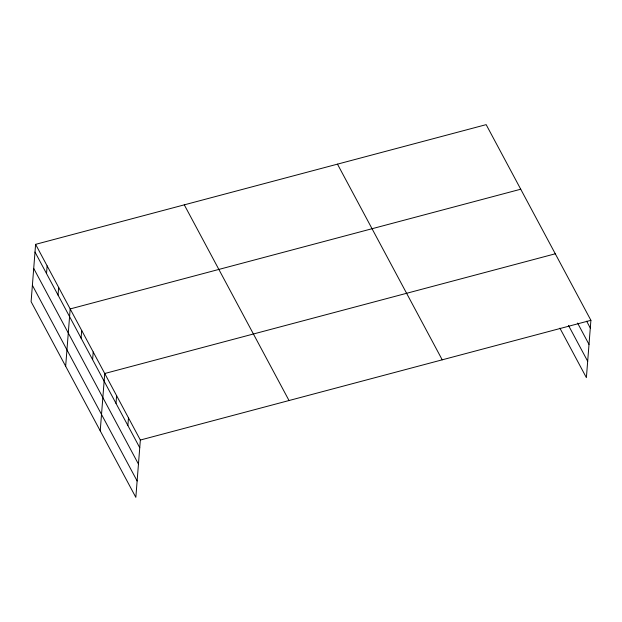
<?xml version="1.0" encoding="UTF-8"?>
<svg xmlns="http://www.w3.org/2000/svg" width="622" height="622" viewBox="0 0 622 622"><rect width="100%" height="100%" fill="white"/><g stroke="black" fill="none" stroke-linecap="round" stroke-linejoin="round"><path stroke-width="0.93" d="M35.609 244.353L31.1 301.678L135.837 497.359L140.347 440.034L35.609 244.353L486.163 124.641L590.9 320.322L586.39 377.647L559.909 328.175M46.526 273.571L47.132 265.882M58.048 295.1L58.655 287.403M65.66 366.257L70.177 308.932L520.723 189.22M81.093 338.15L81.7 330.453M92.616 359.671L93.214 351.974M100.228 430.828L104.737 373.503L555.291 253.792M116.003 403.375L116.609 395.678M127.875 425.549L128.482 417.852M140.347 440.034L590.9 320.322M586.639 321.193L590.294 328.012M577.589 323.067L589.003 344.394M568.5 325.446L587.681 361.265M337.482 164.146L442.219 359.827M184.291 204.848L289.028 400.529M35.003 252.05L139.748 447.723M33.72 268.432L138.457 464.105M32.391 285.304L137.128 480.977"/></g></svg>
